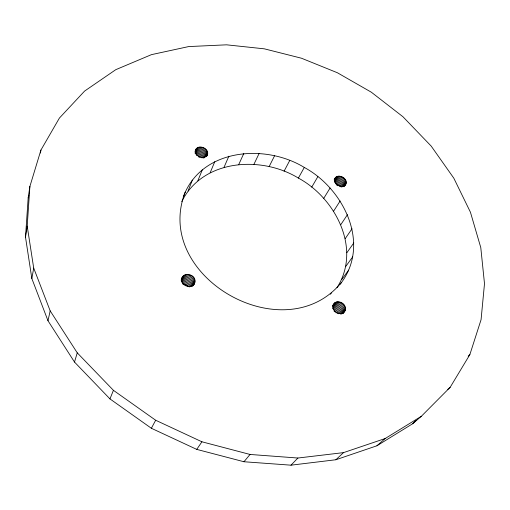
<?xml version="1.0" encoding="UTF-8"?>
<svg xmlns="http://www.w3.org/2000/svg" width="510" height="510" viewBox="0 0 510 510"><rect width="100%" height="100%" fill="white"/><g stroke="black" fill="none" stroke-linecap="round" stroke-linejoin="round"><path stroke-width="0.76" d="M25.5 237.118L27.202 226.102L29.899 186.38L40.921 150.067L59.409 118.065L84.59 91.086L115.77 69.679L151.47 54.64L188.7 46.576L226.567 44.823L264.371 48.839L301.493 58.229L337.339 72.726L371.356 92.221L402.951 116.745L431.205 146.115L453.83 178.2L470.437 212.211L480.783 247.586L484.5 283.675L481.07 319.668L469.857 354.603L450.164 387.3L421.33 416.3L412.641 423.759L376.915 445.778L335.88 459.746L290.993 465.177L243.971 461.748L196.739 449.386L151.368 428.272L109.956 398.903L74.505 362.055L47.985 320.745L31.843 278.549L25.5 237.118L28.184 197.842L29.899 186.38M340.176 284.204C371.312 244.653 343.976 188.853 304.298 167.439C265.028 143.355 200.723 148.499 183.243 197.153M337.008 287.646C361.864 248.931 335.421 198.039 298.388 178.079C261.445 155.422 202.61 159.114 181.764 201.616M194.845 282.355C196.681 274.641 183.058 270.931 181.598 279.117C180.553 286.352 192.812 289.756 194.845 282.355L193.519 285.154M344.932 185.608C350.427 179.099 336.606 171.475 334.146 179.922M40.456 153.019L40.921 150.067M31.843 278.549L33.705 268.075L27.202 226.102M206.518 156.576C211.962 149.296 197.223 142.5 195.139 151.119M345.225 310.29C347.488 303.335 335.153 297.84 333.017 305.643C331.525 312.209 342.592 317.271 345.225 310.29L342.867 313.293M47.985 320.745L50.184 310.877L33.705 268.075M74.505 362.055L77.259 352.844L50.184 310.877M28.184 197.842L28.866 195.598M185.226 192.098C152.031 276.669 284.586 352.098 341.56 282.336M195.674 149.717C193.245 156.213 204.88 160.822 207.462 154.326M195.094 151.712L196.172 148.907M194.979 153.115L196.866 148.206M195.598 153.249L197.759 147.639M196.069 154.269L198.779 147.25M196.611 155.48L199.875 147.065M197.733 155.473L201.01 147.058M198.313 157.042L202.151 147.231M199.416 157.38L203.273 147.575M200.749 157.188L204.338 148.085M188.043 191.033L192.366 180.1M201.711 157.845L205.32 148.754M202.846 157.966L206.187 149.583M203.802 158.183L206.869 150.507M205.103 157.048L207.34 151.47M205.912 156.621L207.589 152.445M206.512 156.188L207.634 153.408M197.829 180.84L202.279 169.836M109.956 398.903L113.43 390.328L77.259 352.844M210.171 172.699L214.78 161.664M224.062 167.229L228.862 156.2M181.235 279.454L182.351 277.045M181.165 280.398L183.065 276.152M181.452 281.067L183.995 275.4M181.898 281.928L185.085 274.845M182.427 283.012L186.265 274.514M182.994 284.312L187.489 274.399M238.776 164.488L243.786 153.491M188.738 274.495L184.218 284.401L186.583 285.186L188.611 286.728L193.201 276.866M185.43 284.695L189.962 274.794M186.583 285.186L191.142 275.292M187.654 285.868L192.232 275.986M189.72 287.041L194.004 277.893M191.263 286.014L194.565 278.989M191.913 286.435L194.89 280.117M192.665 286.155L194.979 281.252M193.813 284.797L194.476 283.401M253.923 164.322L259.156 153.382M269.14 166.598L274.597 155.735M284.076 171.207L289.763 160.452M151.368 428.272L155.671 420.246L113.43 390.328M298.388 178.079L304.298 167.439M335.382 177.837C331.978 183.504 342.121 189.809 345.755 184.32M311.725 187.151L317.858 176.645M334.413 179.775L336.014 177.168M334.433 180.553L336.829 176.638M323.729 198.377L330.078 188.024M334.56 181.515L337.767 176.301M334.758 182.663L338.774 176.148M335.401 183.345L339.826 176.173M336.058 184.193L340.897 176.377M336.702 185.213L341.955 176.747M337.703 185.736L342.969 177.282M339.035 185.774L343.912 177.977M339.864 186.603L344.747 178.812M340.929 186.864L345.41 179.73M341.796 187.164L345.876 180.687M343.281 186.175L346.143 181.649M343.759 186.469L346.214 182.586M344.033 186.717L346.08 183.492M333.604 211.159L340.144 200.965M340.776 224.687L347.469 214.653M196.739 449.386L201.928 441.794L250.04 454.455L297.891 458.031L343.51 452.625L385.152 438.543L421.33 416.3M345.219 238.629L352.04 228.754M346.902 252.667L353.806 242.938M345.755 266.443L352.703 256.861M330.435 294.257L331.341 293.027M341.7 279.588L348.649 270.128M332.762 305.375L334.592 302.94M332.762 305.981L335.523 302.328M332.871 306.81L336.555 301.939M332.59 308.461L337.665 301.761M333.259 309.098L338.812 301.799M333.942 309.933L339.972 302.035M334.133 311.578L341.107 302.462M335.197 312.19L342.191 303.087M336.173 312.987L343.185 303.896M337.492 313.344L344.052 304.872M338.614 313.784L344.715 305.936M339.992 313.669L345.162 307.033M340.693 314.173L345.397 308.148M341.649 314.052L345.417 309.245M342.93 313.656L344.817 311.253M243.971 461.748L250.04 454.455M290.993 465.177L297.891 458.031M412.641 423.759L416.001 420.387M335.88 459.746L343.51 452.625M468.161 356.127L469.857 354.603M376.915 445.778L385.152 438.543M447.774 389.379L450.164 387.3M155.671 420.246L201.928 441.794"/></g></svg>
